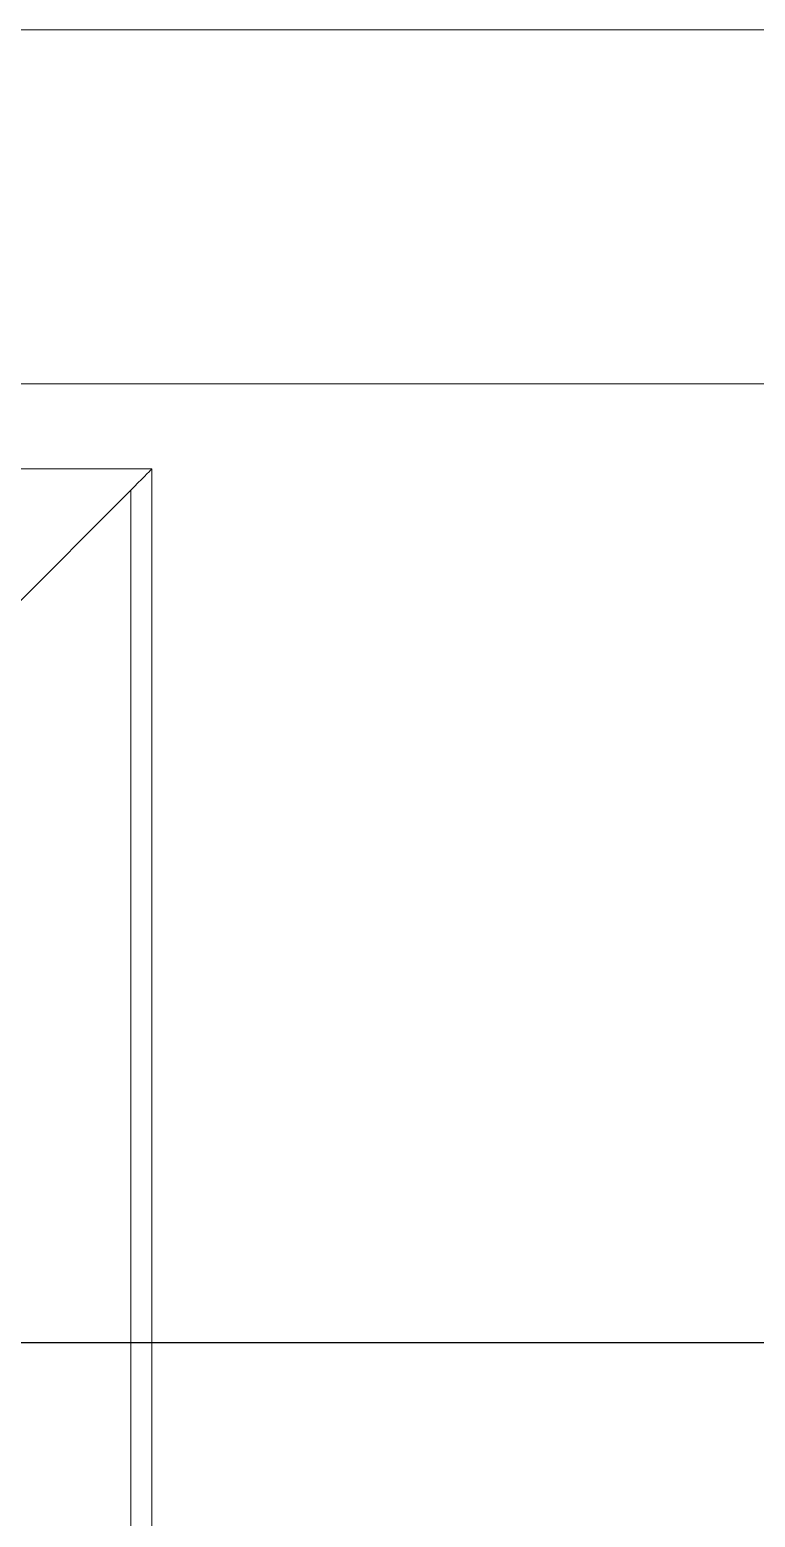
# Model space of a CAD drawing. Extents: x 539033 to 804858, y 468425 to 1263560.
# Drawn here: x 744749.9 to 744852.4, y 511314.1 to 511524 of the extents above; entities that cross this region are included whole.
import ezdxf

# ---------------------------------------------------------------- set-up
doc = ezdxf.new("R2010")
doc.units = 0
doc.header["$LTSCALE"] = 1000
doc.header["$MEASUREMENT"] = 0
doc.linetypes.add('ACAD_ISO02W100', pattern=[15, 12, -3])
doc.layers.get('0').update_dxf_attribs({"linetype": 'CONTINUOUS'})
doc.layers.add('摄像头', color=7, linetype='CONTINUOUS')
doc.layers.add('虚线', color=6, linetype='ACAD_ISO02W100', lineweight=18)

# ---------------------------------------------------------------- blocks, each defined once
blk = doc.blocks.new('A$C54714A9A')
at = {"layer": '摄像头', "color": 0, "lineweight": 25, "ltscale": 100}
blk.add_line((1054.65, 2510.62), (1054.65, 180.35), dxfattribs=at)
at = {"layer": '虚线', "color": 0, "linetype": 'ACAD_ISO02W100', "lineweight": 15}
for p, q in [((1190, 225), (1190, 2500.62)), ((1240, 225), (1240, 2500.62)), ((1178, 1533.76), (10, 1533.76)), ((1178, 883.76), (1178, 1533.76)), ((1175, 1530.76), (10, 1530.76)), ((1175, 1530.76), (1158, 1513.76))]:
    blk.add_line(p, q, dxfattribs=at)
at = {"layer": '虚线', "color": 0, "linetype": 'ACAD_ISO02W100', "lineweight": 15, "flags": 128}
blk.add_lwpolyline([(1178, 1533.76), (1177.95, 1533.71), (1177.82, 1533.57), (1177.6, 1533.35), (1177.3, 1533.05), (1176.93, 1532.68), (1176.5, 1532.26), (1176.03, 1531.78), (1175.52, 1531.28), (1175, 1530.76)], dxfattribs=at)
blk.add_lwpolyline([(1178, 1533.76), (1177.95, 1533.71), (1177.82, 1533.57), (1177.6, 1533.35), (1177.3, 1533.05), (1176.93, 1532.68), (1176.5, 1532.26), (1176.03, 1531.78), (1175.52, 1531.28), (1175, 1530.76)], dxfattribs=at)

msp = doc.modelspace()

# ---------------------------------------------------------------- block references
at = {"xscale": -1, "rotation": 270}
msp.add_blockref('A$C54714A9A', (743233.45, 510284.02), dxfattribs=at)

doc.saveas('drawing.dxf')
